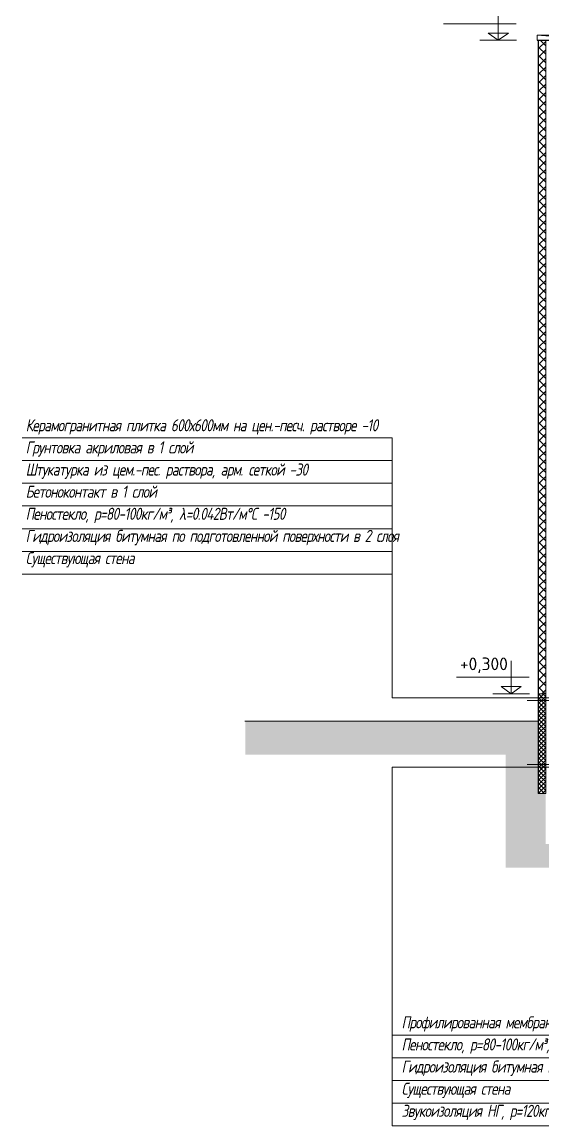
# Model space of a CAD drawing. Header units: millimetres. Extents: x 0 to 9483559, y -180456 to 305735.
# Drawn here: x 592927 to 603718, y 32726 to 55593 of the extents above; entities that cross this region are included whole.
import ezdxf

# ---------------------------------------------------------------- set-up
doc = ezdxf.new("R2010")
doc.units = ezdxf.units.MM
doc.layers.add('PDF _0', color=7, linetype='Continuous')
for name, color, linetype, lineweight in [('АР_Выноски АПР', 5, 'Continuous', 5), ('АР_тонкая линия', 250, 'Continuous', 0), ('СТЕНЫ кирпич ЛИДЕР', 250, 'Continuous', 15), ('Фасад_тонкие', 7, 'Continuous', 5), ('Штриховка', 7, 'Continuous', 5)]:
    doc.layers.add(name, color=color, linetype=linetype, lineweight=lineweight)
doc.styles.add('ISOCPEUR', font='', dxfattribs={"height": 250})
doc.styles.add('PDF ISOCPEUR', font='isocpeur.ttf')
doc.styles.get('ISOCPEUR').set_extended_font_data('ISOCPEUR', italic=True)

# ---------------------------------------------------------------- blocks, each defined once
blk = doc.blocks.new('A$C19316825')
at = {"ltscale": 150}
for p, q in [((6, 1089), (6, 1240)), ((-259, 180), (-259, 1089)), ((-259, 1089), (6, 1089))]:
    blk.add_line(p, q, dxfattribs=at)
blk.add_lwpolyline([(0, 0), (0, 180), (-259, 180)], dxfattribs=at)
at = {"layer": 'СТЕНЫ кирпич ЛИДЕР', "lineweight": 25, "ltscale": 100}
for p, q in [((-820, 1240), (26, 1240)), ((0, 180), (0, 0)), ((0, 180), (0, 0))]:
    blk.add_line(p, q, dxfattribs=at)
at = {"layer": 'Фасад_тонкие'}
for p, q in [((-820, 1340), (26, 1275)), ((-820, 1240), (-820, 1340)), ((26, 1240), (26, 1275))]:
    blk.add_line(p, q, dxfattribs=at)
blk = doc.blocks.new('A$Cd8d14d9d')
at = {"lineweight": 9, "ltscale": 150}
for p, q in [((0, 682), (0, 0)), ((-372, 341), (1132, 341)), ((-380, 0), (380, 0))]:
    blk.add_line(p, q, dxfattribs=at)
blk.add_lwpolyline([(0, 0), (210, 147), (-210, 147), (0, 0)], dxfattribs=at)

msp = doc.modelspace()

# ---------------------------------------------------------------- hatches: boundary and pattern name
at = {"lineweight": 9, "ltscale": 40, "true_color": 0x383e42}
h = msp.add_hatch(dxfattribs=at)
h.set_pattern_fill('EARTH', color=250, scale=2000, angle=45)
h.set_pattern_definition([(45, (162667.57, -247175.46), (0, 707.1068), [500, -500]), (45, (162535, -247042.87), (0, 707.1068), [500, -500]), (45, (162402.4, -246910.3), (0, 707.1068), [500, -500]), (135, (162402.4, -246821.9), (-707.1068, 6e-14), [500, -500]), (135, (162535, -246689.3), (-707.1068, 6e-14), [500, -500]), (135, (162667.57, -246556.74), (-707.1068, 6e-14), [500, -500])])
h.paths.add_polyline_path([(653383.8, 39912.7), (659818.3, 39912.7), (659818.3, 40519.2), (652741.3, 40519.2), (652741.3, 38868.4), (622531.3, 38867.8), (622531.3, 38570.6), (603776.4, 38569.5), (603776.3, 39610.6), (603616.3, 39610.6), (603616.3, 41108.5), (597549.8, 41108.5), (597549.8, 40418.8), (602948, 40418.8), (602948, 38077.8), (623081.7, 38077.8), (623081.7, 38327.9), (653383.8, 38327.9)])
at = {"layer": 'Штриховка', "lineweight": 9, "transparency": 33554636}
h = msp.add_hatch(dxfattribs=at)
h.set_pattern_fill('ANSI37', color=256, scale=1000)
h.set_pattern_definition([(45, (471855.82, -251560.57), (-88.388348, 88.388348), []), (135, (471855.82, -251560.57), (-88.388348, -88.388348), [])])
h.paths.add_polyline_path([(603626.3, 41677), (603776.3, 41676.9), (603776.3, 55218.4), (603626.3, 55218.5)])
h = msp.add_hatch(dxfattribs=at)
h.set_pattern_fill('ANSI37', color=256, scale=500)
h.set_pattern_definition([(45, (425403.7, -251560.526), (-44.194174, 44.194174), []), (135, (425403.7, -251560.526), (-44.194174, -44.194174), [])])
h.paths.add_polyline_path([(603776.2, 41676.9), (603776.2, 39610.6), (603626.4, 39610.6), (603626.4, 41676.9)])

# ---------------------------------------------------------------- linework, layer by layer
at = {"lineweight": 9, "ltscale": 150}
msp.add_line((603626.4, 41676.9), (603626.4, 55218.5), dxfattribs=at)
for points in [[(603616.3, 39610.6), (603776.3, 39610.6), (603776.3, 55218.5), (603616.3, 55218.5)], [(603626.4, 41676.9), (603776.3, 41676.9), (603776.3, 39610.6), (603626.4, 39610.6)]]:
    msp.add_lwpolyline(points, close=True, dxfattribs=at)
at = {"layer": 'PDF _0', "lineweight": 9}
msp.add_line((602739.6, 41679.3), (603382.2, 41679.3), dxfattribs=at)
at = {"layer": 'АР_Выноски АПР', "lineweight": 9}
for points in [[(592926.9, 46508.2), (600591.7, 46508.2), (600591.7, 46978.2), (592926.9, 46978.2)], [(604517.3, 41591.2), (600591.7, 41591.2), (600591.7, 46978.2)], [(592926.9, 45568.2), (600591.7, 45568.2), (600591.7, 46038.2), (592926.9, 46038.2)], [(592926.9, 44628.2), (600591.7, 44628.2), (600591.7, 45098.2), (592926.9, 45098.2)], [(600591.7, 44158.2), (600591.7, 44158.2), (600591.7, 44158.2), (592926.9, 44158.2)], [(604511.3, 41536.5), (603393.3, 41536.5)], [(604690.5, 40155.3), (600591.7, 40155.3), (600591.7, 33195.9)], [(604664.9, 40209.9), (603393.3, 40209.9)], [(608432.9, 34135.9), (600591.7, 34135.9), (600591.7, 34605.9), (608432.9, 34605.9)], [(608432.9, 33195.9), (600591.7, 33195.9), (600591.7, 33665.9), (608432.9, 33665.9)], [(608432.9, 32725.9), (600591.7, 32725.9), (600591.7, 33195.9), (608432.9, 33195.9)]]:
    msp.add_lwpolyline(points, dxfattribs=at)
at = {"layer": 'АР_тонкая линия', "color": 3, "lineweight": 9, "ltscale": 100}
msp.add_line((603616.3, 41108.5), (597539.3, 41108.5), dxfattribs=at)
at = {"layer": 'СТЕНЫ кирпич ЛИДЕР', "lineweight": 9, "ltscale": 100}
msp.add_line((603596.1, 55318.4), (652771.4, 55318.4), dxfattribs=at)

# ---------------------------------------------------------------- block references
at = {"lineweight": 9, "ltscale": 150, "xscale": -1, "rotation": 359.9992924696829}
for p in [(602791.7, 55216.3), (603060.9, 41679.3)]:
    msp.add_blockref('A$Cd8d14d9d', p, dxfattribs=at)
at = {"lineweight": 9, "ltscale": 150}
msp.add_blockref('A$C19316825', (604416.3, 53978.5), dxfattribs=at)

# ---------------------------------------------------------------- texts
at = {"layer": 'PDF _0', "lineweight": 9, "insert": (601998.9, 42105.2), "char_height": 262.49, "attachment_point": 7, "rotation": 359.99739, "style": 'PDF ISOCPEUR'}
msp.add_mtext('+0,300', dxfattribs=at)
at = {"layer": 'АР_Выноски АПР', "lineweight": 9, "char_height": 250, "width": 14150.854, "attachment_point": 1, "line_spacing_factor": 1.1, "style": 'ISOCPEUR'}
for s, insert in [('\\pxse1.125;{\\W0.8;\\T0.9;Керамогранитная плитка 600х600мм на цен.-песч. растворе -10 \\PГрунтовка акриловая в 1 слой \\PШтукатурка из цем.-пес. раствора, арм. сеткой -30 \\PБетоноконтакт в 1 слой \\PПеностекло, р=80-100кг/м³, λ=0.042Вт/м°С -150 \\PГидроизоляция битумная по подготовленной поверхности в 2 слоя \\PСуществующая стена }', (593001.3, 47365)), ('\\pxse1.125;{\\W0.8;\\T0.9;Профилированная мембрана для защиты утеплителя \\PПеностекло, р=80-100кг/м³, λ=0.042Вт/м°С -150 \\PГидроизоляция битумная по подготовленной поверхности в 2 слоя \\PСуществующая стена \\PЗвукоизоляция НГ, р=120кг/м³, λ=0.041Вт/м°С -100мм }', (600788.9, 34997.1))]:
    msp.add_mtext(s, dxfattribs=dict(at, insert=insert))

doc.saveas('drawing.dxf')
